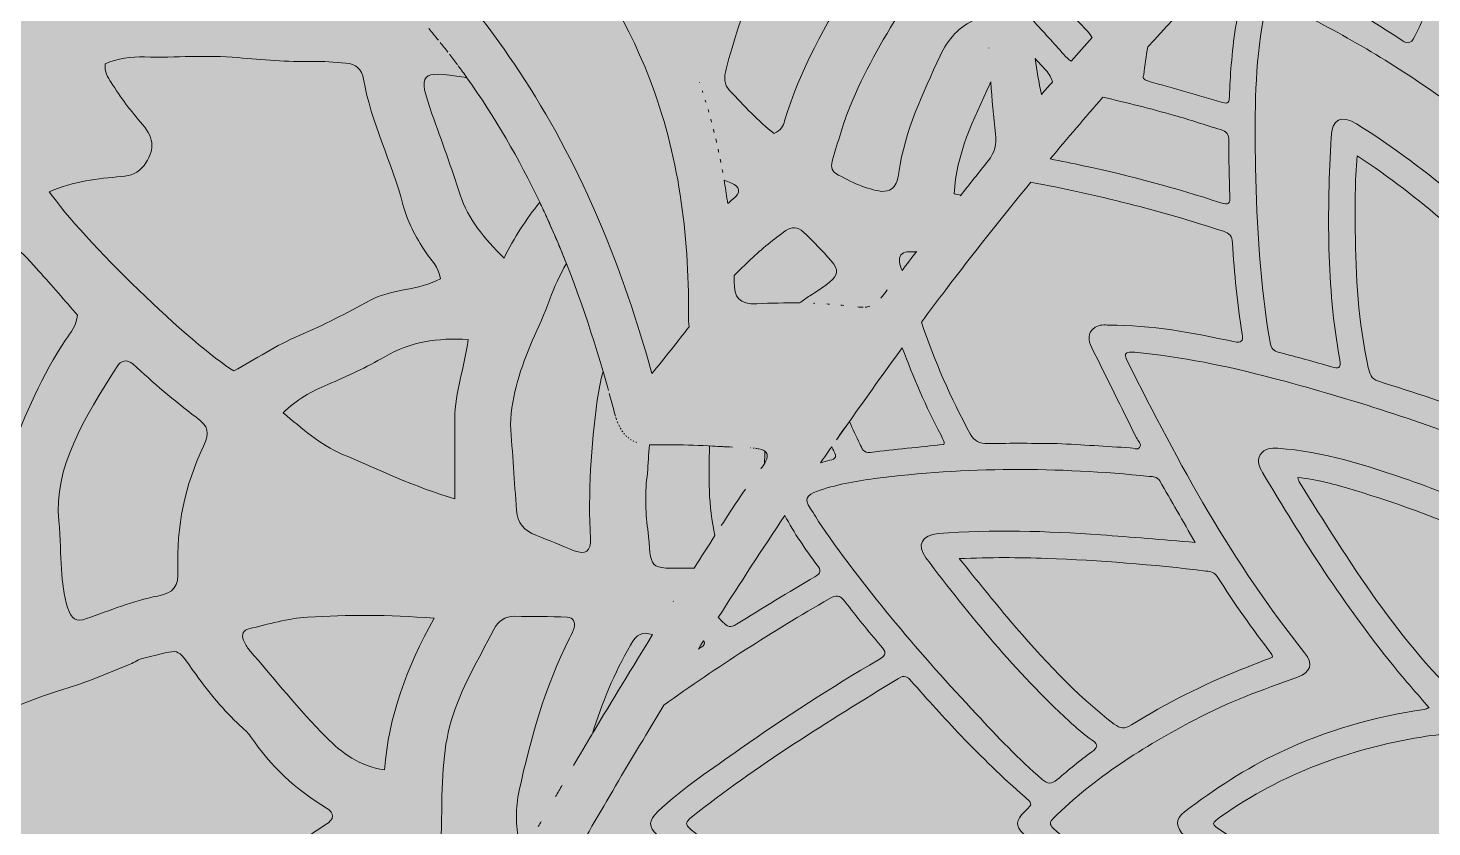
# Model space of a CAD drawing. Extents: x 31 to 2970, y -2969 to -30.
# Drawn here: x 744 to 1365, y -1501 to -1148 of the extents above; entities that cross this region are included whole.
import ezdxf

# ---------------------------------------------------------------- set-up
doc = ezdxf.new("R2010")
doc.units = 0
doc.header["$MEASUREMENT"] = 0
doc.layers.add('Layer 1', color=7, linetype='Continuous')

# ---------------------------------------------------------------- blocks, each defined once
blk = doc.blocks.new('block 2')
at = {"layer": 'Layer 1', "lineweight": 0}
for points, knots in [([(1018.71, -1170.1), (1031.71, -1203.72), (1036.14, -1238.76), (1036.02, -1274.56), (1035.98, -1276.64), (1036.06, -1278.45), (1036.21, -1280.07), (1031.33, -1286.33), (1025.29, -1294.03), (1019.79, -1300.72), (1007.06, -1254.76), (989.52, -1210.91), (963.4, -1170.56), (939.83, -1134.18), (911.67, -1101.79), (875.63, -1078.18), (871.67, -1075.56), (868.17, -1072.75), (864.98, -1069.79), (873.48, -1060.72), (881.52, -1049.37), (886.94, -1041.06), (890.83, -1043.87), (895.33, -1046.41), (900.6, -1048.72), (955.56, -1072.91), (996.64, -1112.87), (1018.71, -1170.1)], [0, 0, 0, 0, 1, 1, 1, 2, 2, 2, 3, 3, 3, 4, 4, 4, 5, 5, 5, 6, 6, 6, 7, 7, 7, 8, 8, 8, 9, 9, 9, 9]), ([(1088.17, -1097.88), (1093.99, -1092.77), (1099.28, -1087.05), (1104.67, -1081.46), (1116.87, -1068.8), (1131.42, -1060.2), (1148.38, -1055.53), (1155.84, -1053.47), (1163.19, -1051.02), (1170.57, -1048.69), (1171.69, -1048.34), (1172.79, -1048.14), (1173.86, -1048.14), (1173.86, -1048.13), (1173.86, -1048.13), (1173.86, -1048.12), (1172.03, -1059.88), (1170.67, -1071.67), (1169.73, -1083.49), (1154.42, -1090.43), (1139.86, -1098.81), (1125.76, -1108.09), (1118.67, -1112.77), (1113.35, -1119.09), (1108.97, -1126.27), (1096.83, -1146.17), (1085.13, -1166.28), (1078.54, -1188.88), (1077.92, -1191.02), (1076.97, -1193.04), (1073.93, -1194.46), (1066.75, -1189.17), (1060.71, -1182.02), (1054.18, -1175.43), (1051.57, -1172.8), (1051.7, -1169.32), (1052.59, -1166.03), (1059.49, -1140.74), (1067.47, -1116.04), (1088.17, -1097.88)], [0, 0, 0, 0, 1, 1, 1, 2, 2, 2, 3, 3, 3, 4, 4, 4, 5, 5, 5, 6, 6, 6, 7, 7, 7, 8, 8, 8, 9, 9, 9, 10, 10, 10, 11, 11, 11, 12, 12, 12, 13, 13, 13, 13]), ([(1275.37, -1178.14), (1275.29, -1180.33), (1275.02, -1181.53), (1272.33, -1180.72), (1261.52, -1177.53), (1250.71, -1174.45), (1239.91, -1171.37), (1238.14, -1170.87), (1236.71, -1170.29), (1237.45, -1168.41), (1237.95, -1164.26), (1238.56, -1160.14), (1239.29, -1156.1), (1268.91, -1123.6), (1300.02, -1092.45), (1332.83, -1062.87), (1334.45, -1061.41), (1336.29, -1060.18), (1337.83, -1058.64), (1343.22, -1053.18), (1345.06, -1055.68), (1346.56, -1061.87), (1348.66, -1070.59), (1350.65, -1079.33), (1352.6, -1088.08), (1343.09, -1082.27), (1333.46, -1076.67), (1323.65, -1071.36), (1320.58, -1074.19), (1317.51, -1077.01), (1314.47, -1079.86), (1324.08, -1084.98), (1333.61, -1090.24), (1343.07, -1095.68), (1347.49, -1098.22), (1351.76, -1100.98), (1356.02, -1103.76), (1356.02, -1103.77), (1356.02, -1103.78), (1356.02, -1103.79), (1358.6, -1115.76), (1361.02, -1127.72), (1363.33, -1139.72), (1361.29, -1143.53), (1359.33, -1147.41), (1357.49, -1151.33), (1355.64, -1155.41), (1353.68, -1154.56), (1350.79, -1152.6), (1334.91, -1141.95), (1318.33, -1132.64), (1300.6, -1125.41), (1298.48, -1124.56), (1296.29, -1123.87), (1294.02, -1123.52), (1289.18, -1122.76), (1285.14, -1125.45), (1282.56, -1131.49), (1278.14, -1141.87), (1277.25, -1152.95), (1276.21, -1163.99), (1275.79, -1168.68), (1275.52, -1173.41), (1275.37, -1178.14)], [0, 0, 0, 0, 1, 1, 1, 2, 2, 2, 3, 3, 3, 4, 4, 4, 5, 5, 5, 6, 6, 6, 7, 7, 7, 8, 8, 8, 9, 9, 9, 10, 10, 10, 11, 11, 11, 12, 12, 12, 13, 13, 13, 14, 14, 14, 15, 15, 15, 16, 16, 16, 17, 17, 17, 18, 18, 18, 19, 19, 19, 20, 20, 20, 21, 21, 21, 21]), ([(1200.56, -1088.75), (1209.45, -1082.25), (1218.98, -1076.72), (1229.29, -1072.22), (1241.33, -1066.99), (1246.68, -1068.95), (1253.41, -1080.41), (1257.1, -1086.64), (1260.71, -1092.87), (1264.37, -1099.1), (1260.71, -1102.79), (1257.06, -1106.56), (1253.45, -1110.33), (1250.79, -1106.06), (1248.06, -1101.83), (1245.79, -1097.37), (1241.79, -1089.56), (1235.52, -1087.79), (1227.68, -1089.41), (1218.21, -1091.33), (1209.95, -1095.72), (1203.21, -1102.52), (1190.06, -1115.91), (1189.95, -1123.37), (1202.29, -1137.95), (1205.56, -1141.79), (1208.98, -1145.52), (1212.52, -1149.14), (1213.48, -1150.14), (1214.18, -1151.06), (1214.64, -1151.99), (1211.52, -1155.45), (1208.45, -1158.95), (1205.29, -1162.45), (1204.21, -1161.76), (1203.18, -1160.64), (1202.1, -1159.45), (1197.6, -1154.45), (1193.06, -1149.45), (1188.52, -1144.45), (1188.71, -1125.22), (1193.06, -1106.83), (1200.56, -1088.75)], [0, 0, 0, 0, 1, 1, 1, 2, 2, 2, 3, 3, 3, 4, 4, 4, 5, 5, 5, 6, 6, 6, 7, 7, 7, 8, 8, 8, 9, 9, 9, 10, 10, 10, 11, 11, 11, 12, 12, 12, 13, 13, 13, 14, 14, 14, 14]), ([(1168.27, -1141.59), (1168.27, -1141.58), (1168.27, -1141.58), (1168.27, -1141.57), (1166.61, -1142.32), (1164.95, -1143.07), (1163.28, -1143.8), (1155.86, -1147.05), (1150.64, -1152.7), (1147.32, -1160.06), (1139.8, -1176.74), (1131.62, -1193.2), (1129.14, -1211.67), (1128.92, -1213.3), (1128.55, -1215), (1127.86, -1216.47), (1126.89, -1218.52), (1125.31, -1220.04), (1121.41, -1220.1), (1114.97, -1219.1), (1107.88, -1215.99), (1101.15, -1212.11), (1099.1, -1210.92), (1099.05, -1208.23), (1099.73, -1206.05), (1102.2, -1198.12), (1104.35, -1190.03), (1107.49, -1182.36), (1113.6, -1167.44), (1121.58, -1153.44), (1130.15, -1139.78), (1133.13, -1135.02), (1136.54, -1130.75), (1141.38, -1127.7), (1150.18, -1122.15), (1159.08, -1116.82), (1168.24, -1112.03), (1167.99, -1121.87), (1168.02, -1131.73), (1168.27, -1141.59)], [0, 0, 0, 0, 1, 1, 1, 2, 2, 2, 3, 3, 3, 4, 4, 4, 5, 5, 5, 6, 6, 6, 7, 7, 7, 8, 8, 8, 9, 9, 9, 10, 10, 10, 11, 11, 11, 12, 12, 12, 13, 13, 13, 13]), ([(1370.52, -1179.45), (1372.37, -1190.41), (1374.18, -1201.37), (1375.87, -1212.37), (1376.45, -1216.26), (1376.99, -1220.18), (1377.52, -1224.06), (1363.06, -1211.68), (1347.83, -1200.26), (1331.6, -1190.14), (1324.87, -1185.95), (1320.79, -1188.14), (1320.41, -1196.14), (1318.68, -1229.06), (1318.29, -1261.99), (1324.22, -1294.6), (1324.91, -1298.6), (1323.64, -1298.6), (1320.52, -1297.68), (1312.87, -1295.45), (1305.18, -1293.33), (1297.45, -1291.37), (1294.83, -1290.72), (1293.83, -1289.53), (1293.37, -1286.83), (1289.02, -1261.22), (1287.45, -1235.37), (1286.95, -1209.45), (1286.56, -1188.76), (1286.52, -1168.03), (1289.75, -1147.49), (1291.83, -1134.22), (1292.21, -1133.72), (1303.87, -1139.56), (1327.29, -1151.26), (1349.6, -1164.45), (1370.52, -1179.45)], [0, 0, 0, 0, 1, 1, 1, 2, 2, 2, 3, 3, 3, 4, 4, 4, 5, 5, 5, 6, 6, 6, 7, 7, 7, 8, 8, 8, 9, 9, 9, 10, 10, 10, 11, 11, 11, 12, 12, 12, 12]), ([(921.04, -1148.01), (922.47, -1149.7), (923.87, -1151.4), (925.26, -1153.11), (923.87, -1151.4), (922.47, -1149.7), (921.04, -1148.01)], [0, 0, 0, 0, 1, 1, 1, 2, 2, 2, 2]), ([(926.11, -1154.17), (927.25, -1155.6), (928.39, -1157.03), (929.51, -1158.47), (928.39, -1157.03), (927.25, -1155.6), (926.11, -1154.17)], [0, 0, 0, 0, 1, 1, 1, 2, 2, 2, 2]), ([(794.33, -1190.46), (789.24, -1184.55), (784.51, -1178.45), (780.46, -1171.81), (779.03, -1169.47), (777.3, -1167.22), (777.81, -1163.65), (783.16, -1161.1), (789.39, -1160.4), (795.22, -1160.55), (808.98, -1160.91), (822.68, -1159.61), (836.58, -1160.85), (847.34, -1161.81), (858.41, -1162.78), (869.39, -1162.54), (874.35, -1162.43), (879.33, -1162.91), (884.3, -1163.26), (888.73, -1163.57), (891.45, -1166.01), (892.19, -1170.4), (895.4, -1189.69), (904.77, -1207.05), (909.55, -1225.87), (911.46, -1233.38), (915.24, -1240.27), (919.55, -1246.79), (921.96, -1250.43), (925.49, -1253.47), (926.17, -1258.73), (916.48, -1264.03), (904.74, -1263.09), (894.89, -1268.38), (884.68, -1273.87), (874.44, -1279.31), (863.68, -1283.86), (853.57, -1288.14), (844.25, -1294.31), (834.79, -1299.53), (816.59, -1288.64), (767.54, -1241.21), (753.07, -1220.2), (764.07, -1215.54), (774.49, -1214.37), (784.95, -1213.51), (789.05, -1213.17), (792.48, -1211.89), (795, -1208.54), (799.65, -1202.37), (799.78, -1196.81), (794.33, -1190.46)], [0, 0, 0, 0, 1, 1, 1, 2, 2, 2, 3, 3, 3, 4, 4, 4, 5, 5, 5, 6, 6, 6, 7, 7, 7, 8, 8, 8, 9, 9, 9, 10, 10, 10, 11, 11, 11, 12, 12, 12, 13, 13, 13, 14, 14, 14, 15, 15, 15, 16, 16, 16, 17, 17, 17, 17]), ([(930.14, -1159.29), (931.36, -1160.87), (932.56, -1162.46), (933.75, -1164.05), (932.57, -1162.46), (931.36, -1160.87), (930.14, -1159.29)], [0, 0, 0, 0, 1, 1, 1, 2, 2, 2, 2]), ([(1168.85, -1156.65), (1168.85, -1156.61), (1168.85, -1156.57), (1168.85, -1156.53), (1168.85, -1156.57), (1168.85, -1156.61), (1168.85, -1156.65)], [0, 0, 0, 0, 1, 1, 1, 2, 2, 2, 2]), ([(1194.14, -1166.41), (1195.68, -1168.14), (1196.71, -1169.91), (1197.02, -1171.72), (1195.41, -1173.53), (1193.87, -1175.26), (1192.21, -1177.14), (1190.98, -1171.76), (1190.1, -1166.49), (1189.48, -1161.29), (1191.02, -1162.99), (1192.6, -1164.72), (1194.14, -1166.41)], [0, 0, 0, 0, 1, 1, 1, 2, 2, 2, 3, 3, 3, 4, 4, 4, 4]), ([(954.34, -1249.58), (945.45, -1240.84), (938.42, -1232.3), (934.97, -1221.63), (931.07, -1209.55), (926.66, -1197.68), (922.44, -1185.73), (915.98, -1167.46), (917.12, -1166.54), (936.7, -1169.56), (937.1, -1169.62), (937.51, -1169.69), (937.91, -1169.76), (950.39, -1187.29), (961, -1205.71), (970.12, -1224.85), (964.08, -1232.42), (958.77, -1240.57), (954.34, -1249.58)], [0, 0, 0, 0, 1, 1, 1, 2, 2, 2, 3, 3, 3, 4, 4, 4, 5, 5, 5, 6, 6, 6, 6]), ([(934.03, -1164.43), (935.34, -1166.2), (936.64, -1167.97), (937.91, -1169.76), (936.64, -1167.97), (935.34, -1166.2), (934.03, -1164.43)], [0, 0, 0, 0, 1, 1, 1, 2, 2, 2, 2]), ([(1040.92, -1171.91), (1040.91, -1171.88), (1040.9, -1171.86), (1040.89, -1171.83), (1040.9, -1171.86), (1040.91, -1171.88), (1040.92, -1171.91)], [0, 0, 0, 0, 1, 1, 1, 2, 2, 2, 2]), ([(1168.6, -1206.53), (1164.52, -1211.67), (1160.43, -1216.82), (1156.35, -1221.97), (1156.4, -1221.91), (1156.46, -1221.84), (1156.51, -1221.77), (1155.59, -1221.57), (1154.64, -1221.36), (1153.62, -1221.13), (1154.38, -1203.49), (1162.21, -1188.1), (1169.34, -1172.53), (1169.47, -1172.24), (1169.62, -1171.94), (1169.78, -1171.64), (1169.78, -1171.63), (1169.78, -1171.61), (1169.77, -1171.59), (1170.33, -1179.28), (1171.02, -1186.96), (1171.83, -1194.64), (1172.37, -1199.41), (1171.52, -1202.83), (1168.6, -1206.53)], [0, 0, 0, 0, 1, 1, 1, 2, 2, 2, 3, 3, 3, 4, 4, 4, 5, 5, 5, 6, 6, 6, 7, 7, 7, 8, 8, 8, 8]), ([(1042.35, -1176.25), (1042.28, -1176.02), (1042.2, -1175.79), (1042.13, -1175.56), (1042.2, -1175.79), (1042.28, -1176.02), (1042.35, -1176.25)], [0, 0, 0, 0, 1, 1, 1, 2, 2, 2, 2]), ([(1043.71, -1180.61), (1043.61, -1180.28), (1043.5, -1179.94), (1043.4, -1179.61), (1043.5, -1179.94), (1043.61, -1180.28), (1043.71, -1180.61)], [0, 0, 0, 0, 1, 1, 1, 2, 2, 2, 2]), ([(1219.41, -1178.37), (1229.98, -1180.79), (1240.52, -1183.45), (1251.02, -1186.41), (1257.95, -1188.33), (1264.68, -1190.72), (1271.56, -1192.72), (1274.18, -1193.49), (1275.14, -1194.83), (1275.14, -1197.6), (1275.1, -1205.76), (1275.21, -1213.91), (1275.6, -1222.06), (1275.79, -1225.64), (1274.95, -1226.22), (1271.56, -1225.1), (1251.56, -1218.53), (1231.29, -1213.06), (1210.71, -1208.68), (1205.83, -1207.64), (1200.94, -1206.64), (1196.06, -1205.68), (1203.75, -1196.49), (1211.52, -1187.37), (1219.41, -1178.37)], [0, 0, 0, 0, 1, 1, 1, 2, 2, 2, 3, 3, 3, 4, 4, 4, 5, 5, 5, 6, 6, 6, 7, 7, 7, 8, 8, 8, 8]), ([(1044.99, -1185.02), (1044.88, -1184.61), (1044.76, -1184.21), (1044.65, -1183.81), (1044.76, -1184.21), (1044.88, -1184.61), (1044.99, -1185.02)], [0, 0, 0, 0, 1, 1, 1, 2, 2, 2, 2]), ([(1046.2, -1189.46), (1046.08, -1189), (1045.96, -1188.55), (1045.84, -1188.09), (1045.96, -1188.55), (1046.08, -1189), (1046.2, -1189.46)], [0, 0, 0, 0, 1, 1, 1, 2, 2, 2, 2]), ([(1047.34, -1193.92), (1047.22, -1193.43), (1047.1, -1192.94), (1046.98, -1192.45), (1047.1, -1192.94), (1047.22, -1193.43), (1047.34, -1193.92)], [0, 0, 0, 0, 1, 1, 1, 2, 2, 2, 2]), ([(1048.41, -1198.4), (1048.29, -1197.89), (1048.18, -1197.38), (1048.06, -1196.87), (1048.18, -1197.38), (1048.29, -1197.89), (1048.41, -1198.4)], [0, 0, 0, 0, 1, 1, 1, 2, 2, 2, 2]), ([(1049.4, -1202.88), (1049.29, -1202.37), (1049.18, -1201.86), (1049.07, -1201.34), (1049.18, -1201.86), (1049.29, -1202.37), (1049.4, -1202.88)], [0, 0, 0, 0, 1, 1, 1, 2, 2, 2, 2]), ([(1388.29, -1320.03), (1372.79, -1314.33), (1357.18, -1308.99), (1341.37, -1304.14), (1337.95, -1303.07), (1337.48, -1300.64), (1336.87, -1297.99), (1332.33, -1277.99), (1331.37, -1257.68), (1331.1, -1237.3), (1330.95, -1226.56), (1330.91, -1215.87), (1331.98, -1204.29), (1346.33, -1213.72), (1358.99, -1223.64), (1371.22, -1234.14), (1374.22, -1236.72), (1377.1, -1239.41), (1380.02, -1242.06), (1383.41, -1267.99), (1386.06, -1293.99), (1388.29, -1320.03)], [0, 0, 0, 0, 1, 1, 1, 2, 2, 2, 3, 3, 3, 4, 4, 4, 5, 5, 5, 6, 6, 6, 7, 7, 7, 7]), ([(1050.31, -1207.33), (1050.21, -1206.84), (1050.12, -1206.35), (1050.02, -1205.87), (1050.12, -1206.35), (1050.21, -1206.84), (1050.31, -1207.33)], [0, 0, 0, 0, 1, 1, 1, 2, 2, 2, 2]), ([(1051.13, -1211.63), (1051.05, -1211.23), (1050.98, -1210.83), (1050.91, -1210.43), (1050.98, -1210.83), (1051.05, -1211.23), (1051.13, -1211.63)], [0, 0, 0, 0, 1, 1, 1, 2, 2, 2, 2]), ([(1055.65, -1223.52), (1054.87, -1224.16), (1054.1, -1224.81), (1053.34, -1225.47), (1053.28, -1225.08), (1053.23, -1224.69), (1053.17, -1224.3), (1052.74, -1221.19), (1052.25, -1218.1), (1051.73, -1215.04), (1052.7, -1215.44), (1053.7, -1215.85), (1054.76, -1216.28), (1058.89, -1217.95), (1059.26, -1220.55), (1055.65, -1223.52)], [0, 0, 0, 0, 1, 1, 1, 2, 2, 2, 3, 3, 3, 4, 4, 4, 5, 5, 5, 5]), ([(1272.71, -1237.72), (1275.37, -1238.6), (1276.64, -1239.91), (1276.79, -1242.83), (1277.52, -1256.33), (1278.87, -1269.8), (1280.98, -1283.18), (1281.48, -1286.53), (1280.83, -1287.33), (1277.25, -1286.57), (1259.1, -1282.6), (1240.83, -1279.22), (1222.14, -1279.22), (1220.02, -1279.22), (1217.79, -1278.91), (1215.95, -1280.22), (1212.29, -1282.68), (1212.87, -1285.95), (1214.52, -1289.26), (1221.06, -1302.57), (1227.68, -1315.83), (1234.21, -1329.14), (1234.91, -1330.53), (1236.75, -1331.91), (1235.64, -1333.45), (1234.75, -1334.68), (1232.87, -1333.64), (1231.45, -1333.57), (1220.87, -1332.95), (1210.29, -1332.3), (1199.1, -1331.64), (1189.29, -1331.64), (1178.83, -1331.45), (1168.41, -1331.72), (1164.68, -1331.83), (1162.6, -1330.72), (1160.71, -1327.37), (1151.91, -1311.49), (1144.87, -1294.99), (1139.06, -1277.95), (1139.06, -1277.95), (1139.06, -1277.91), (1139.06, -1277.91), (1142.64, -1273.14), (1146.21, -1268.37), (1149.83, -1263.6), (1162.1, -1247.49), (1174.68, -1231.64), (1187.48, -1216.03), (1216.29, -1221.37), (1244.71, -1228.53), (1272.71, -1237.72)], [0, 0, 0, 0, 1, 1, 1, 2, 2, 2, 3, 3, 3, 4, 4, 4, 5, 5, 5, 6, 6, 6, 7, 7, 7, 8, 8, 8, 9, 9, 9, 10, 10, 10, 11, 11, 11, 12, 12, 12, 13, 13, 13, 14, 14, 14, 15, 15, 15, 16, 16, 16, 17, 17, 17, 17]), ([(970.12, -1224.86), (971.17, -1227.07), (972.21, -1229.29), (973.23, -1231.53), (972.21, -1229.29), (971.17, -1227.07), (970.12, -1224.86)], [0, 0, 0, 0, 1, 1, 1, 2, 2, 2, 2]), ([(995.6, -1312.49), (992.77, -1332.91), (991.54, -1353.3), (992.56, -1373.88), (992.83, -1379.39), (990.48, -1381.01), (985.41, -1379.11), (979.71, -1376.97), (974.15, -1374.44), (968.46, -1372.27), (963.27, -1370.3), (960.25, -1366.79), (959.85, -1361.22), (958.93, -1348.55), (958.06, -1335.88), (957.18, -1323.22), (957.77, -1310.08), (961.69, -1298.01), (966.84, -1286.22), (969.5, -1280.13), (972.29, -1274.07), (974.56, -1267.83), (976.58, -1262.24), (979.05, -1256.98), (981.92, -1252.02), (979.19, -1245.13), (976.31, -1238.31), (973.25, -1231.58), (983.22, -1253.52), (991.34, -1276.35), (998.16, -1299.79), (997.05, -1303.89), (996.2, -1308.12), (995.6, -1312.49)], [0, 0, 0, 0, 1, 1, 1, 2, 2, 2, 3, 3, 3, 4, 4, 4, 5, 5, 5, 6, 6, 6, 7, 7, 7, 8, 8, 8, 9, 9, 9, 10, 10, 10, 11, 11, 11, 11]), ([(1089.7, -1266.26), (1088.15, -1267.28), (1086.64, -1268.35), (1085.17, -1269.44), (1085.17, -1269.44), (1085.17, -1269.44), (1085.18, -1269.44), (1078.87, -1269.36), (1072.56, -1269.49), (1066.25, -1269.8), (1058.21, -1270.18), (1056.21, -1267.03), (1056.25, -1260.06), (1056.25, -1259.16), (1056.23, -1258.25), (1056.22, -1257.35), (1060.91, -1252.43), (1065.88, -1247.76), (1071.22, -1243.41), (1073.78, -1241.31), (1076.36, -1239.2), (1079.12, -1237.38), (1081.64, -1235.73), (1084.31, -1235.73), (1086.67, -1237.94), (1088.29, -1239.45), (1089.95, -1240.92), (1091.48, -1242.52), (1105.15, -1256.82), (1105.16, -1256.06), (1089.7, -1266.26)], [0, 0, 0, 0, 1, 1, 1, 2, 2, 2, 3, 3, 3, 4, 4, 4, 5, 5, 5, 6, 6, 6, 7, 7, 7, 8, 8, 8, 9, 9, 9, 10, 10, 10, 10]), ([(708.56, -1292.02), (713.26, -1283.23), (717.44, -1274.17), (721.99, -1265.3), (723.5, -1262.36), (725.18, -1259.45), (727.17, -1256.82), (738.05, -1242.38), (736.89, -1242.64), (748.35, -1255.22), (754.28, -1261.74), (759.97, -1268.48), (765.55, -1274.87), (765.14, -1279.48), (762.54, -1282.51), (760.4, -1285.67), (749.79, -1301.4), (742.53, -1318.76), (735.52, -1336.25), (733.85, -1340.4), (732.44, -1344.58), (732.45, -1349.1), (732.48, -1366.82), (731.4, -1384.59), (735.04, -1402.15), (735.94, -1406.48), (736.32, -1410.93), (737.02, -1415.31), (737.53, -1418.49), (736.2, -1420.67), (733.45, -1422.01), (724, -1426.6), (714.57, -1431.21), (705.05, -1435.64), (701.21, -1437.42), (698.07, -1436.28), (697.1, -1432.6), (694.99, -1424.61), (692.24, -1416.78), (692.34, -1408.25), (692.42, -1401.07), (692.01, -1393.81), (691.02, -1386.7), (686.32, -1353.15), (692.64, -1321.74), (708.56, -1292.02)], [0, 0, 0, 0, 1, 1, 1, 2, 2, 2, 3, 3, 3, 4, 4, 4, 5, 5, 5, 6, 6, 6, 7, 7, 7, 8, 8, 8, 9, 9, 9, 10, 10, 10, 11, 11, 11, 12, 12, 12, 13, 13, 13, 14, 14, 14, 15, 15, 15, 15]), ([(1129.38, -1251.3), (1128.97, -1248.76), (1130.22, -1247.02), (1132.81, -1246.88), (1134.17, -1246.8), (1135.54, -1246.76), (1136.9, -1246.75), (1136.91, -1246.74), (1136.92, -1246.72), (1136.93, -1246.71), (1134.78, -1249.48), (1132.63, -1252.27), (1130.48, -1255.05), (1129.98, -1253.84), (1129.58, -1252.58), (1129.38, -1251.3)], [0, 0, 0, 0, 1, 1, 1, 2, 2, 2, 3, 3, 3, 4, 4, 4, 5, 5, 5, 5]), ([(1121.71, -1266.53), (1121.49, -1266.82), (1121.27, -1267.1), (1121.04, -1267.37), (1121.27, -1267.1), (1121.49, -1266.82), (1121.71, -1266.53), (1122.46, -1265.54), (1123.21, -1264.57), (1123.96, -1263.59), (1123.21, -1264.57), (1122.46, -1265.54), (1121.71, -1266.53)], [0, 0, 0, 0, 1, 1, 1, 2, 2, 2, 3, 3, 3, 4, 4, 4, 4]), ([(1091.27, -1269.6), (1091.48, -1269.61), (1091.69, -1269.62), (1091.9, -1269.63), (1091.69, -1269.62), (1091.48, -1269.61), (1091.27, -1269.6)], [0, 0, 0, 0, 1, 1, 1, 2, 2, 2, 2]), ([(1097.27, -1269.91), (1097.66, -1269.93), (1098.05, -1269.96), (1098.44, -1269.98), (1098.05, -1269.96), (1097.66, -1269.94), (1097.27, -1269.91)], [0, 0, 0, 0, 1, 1, 1, 2, 2, 2, 2]), ([(1103.35, -1270.39), (1103.82, -1270.43), (1104.29, -1270.47), (1104.76, -1270.52), (1104.29, -1270.47), (1103.82, -1270.43), (1103.35, -1270.39)], [0, 0, 0, 0, 1, 1, 1, 2, 2, 2, 2]), ([(1110.87, -1271.22), (1110.86, -1271.22), (1110.86, -1271.22), (1110.86, -1271.22), (1110.86, -1271.22), (1110.86, -1271.22), (1110.87, -1271.22), (1111.74, -1271.33), (1112.56, -1271.39), (1113.33, -1271.37), (1112.56, -1271.39), (1111.74, -1271.33), (1110.87, -1271.22)], [0, 0, 0, 0, 1, 1, 1, 2, 2, 2, 3, 3, 3, 4, 4, 4, 4]), ([(1114.17, -1271.32), (1114.88, -1271.26), (1115.55, -1271.13), (1116.19, -1270.92), (1115.55, -1271.13), (1114.88, -1271.26), (1114.17, -1271.32)], [0, 0, 0, 0, 1, 1, 1, 2, 2, 2, 2]), ([(932.56, -1356.14), (914.59, -1350.92), (898.74, -1343.19), (882.6, -1336.33), (872.94, -1332.23), (865.07, -1325.08), (856.53, -1318.08), (862.51, -1312.16), (869.2, -1308.52), (876.28, -1305.55), (884.94, -1301.91), (893.39, -1297.98), (901.55, -1293.23), (912.7, -1286.75), (925.02, -1284.76), (938.5, -1285.64), (936.84, -1297.97), (932.52, -1308.95), (932.55, -1320.6), (932.59, -1332.11), (932.56, -1343.62), (932.56, -1356.14)], [0, 0, 0, 0, 1, 1, 1, 2, 2, 2, 3, 3, 3, 4, 4, 4, 5, 5, 5, 6, 6, 6, 7, 7, 7, 7]), ([(1107.21, -1321.95), (1114.87, -1310.99), (1122.67, -1300.14), (1130.6, -1289.33), (1135.48, -1302.49), (1141.1, -1315.41), (1147.75, -1327.99), (1148.25, -1328.99), (1148.71, -1330.03), (1149.14, -1331.1), (1149.25, -1331.33), (1149.1, -1331.72), (1149.06, -1332.1), (1138.21, -1333.26), (1127.37, -1334.26), (1116.56, -1335.6), (1113.29, -1335.99), (1112.79, -1333.76), (1111.79, -1331.8), (1110.17, -1328.57), (1108.71, -1325.22), (1107.21, -1321.95), (1105.25, -1324.68), (1103.33, -1327.37), (1101.44, -1330.1), (1103.37, -1327.33), (1105.25, -1324.6), (1107.17, -1321.87), (1107.17, -1321.91), (1107.21, -1321.91), (1107.21, -1321.95)], [0, 0, 0, 0, 1, 1, 1, 2, 2, 2, 3, 3, 3, 4, 4, 4, 5, 5, 5, 6, 6, 6, 7, 7, 7, 8, 8, 8, 9, 9, 9, 10, 10, 10, 10]), ([(1363.72, -1825), (1343.25, -1839.26), (1322.06, -1852.46), (1299.1, -1862.42), (1293.02, -1865.03), (1292.52, -1864.8), (1290.98, -1858.19), (1287.37, -1842.65), (1287.18, -1826.84), (1286.87, -1811.03), (1286.79, -1807.11), (1286.83, -1803.19), (1286.83, -1799.26), (1287.1, -1771.73), (1288.64, -1744.23), (1292.6, -1716.92), (1293.37, -1711.72), (1294.68, -1708.49), (1300.68, -1707.53), (1307.68, -1706.38), (1314.52, -1703.95), (1321.41, -1701.92), (1324.02, -1701.11), (1324.91, -1701.22), (1324.33, -1704.38), (1318.41, -1736.69), (1318.68, -1769.26), (1320.29, -1801.88), (1320.33, -1802.69), (1320.33, -1803.49), (1320.41, -1804.3), (1320.98, -1811.57), (1325.18, -1813.8), (1331.33, -1809.96), (1347.91, -1799.53), (1363.52, -1787.76), (1378.41, -1775.03), (1380.99, -1772.84), (1383.45, -1770.57), (1385.95, -1768.34), (1386.45, -1762.57), (1386.95, -1756.8), (1387.41, -1751.07), (1370.95, -1766.65), (1353.37, -1780.96), (1334.48, -1793.88), (1333.83, -1794.3), (1333.22, -1794.96), (1332.18, -1794.57), (1332.06, -1794.19), (1331.79, -1793.76), (1331.79, -1793.34), (1330.37, -1762.8), (1330.56, -1732.42), (1336.68, -1702.26), (1337.48, -1698.26), (1339.33, -1696.38), (1343.29, -1695.15), (1359.79, -1689.99), (1376.06, -1684.38), (1392.25, -1678.38), (1392.52, -1674.07), (1392.76, -1669.8), (1392.99, -1665.53), (1359.64, -1677.95), (1325.87, -1689.11), (1291.33, -1697.96), (1272.06, -1702.88), (1252.64, -1707.03), (1232.71, -1708.57), (1229.64, -1708.8), (1228.29, -1708.65), (1230.02, -1705.11), (1251.52, -1661.65), (1274.75, -1619.22), (1304.56, -1580.72), (1306.25, -1578.53), (1308.18, -1576.49), (1309.72, -1574.18), (1312.25, -1570.34), (1310.72, -1566.41), (1306.33, -1564.99), (1277.68, -1555.72), (1251.06, -1542.45), (1226.1, -1525.53), (1215.75, -1518.53), (1206.71, -1510.18), (1197.44, -1501.99), (1195.56, -1500.3), (1195.91, -1499.18), (1197.44, -1497.64), (1215.75, -1479.38), (1237.37, -1465.95), (1260.1, -1453.95), (1274.71, -1446.22), (1290.1, -1440.57), (1305.6, -1435.11), (1311.41, -1433.07), (1312.64, -1429.14), (1308.68, -1424.26), (1276.95, -1384.72), (1252.87, -1340.57), (1230.33, -1295.41), (1228.18, -1291.07), (1230.02, -1290.99), (1233.48, -1291.3), (1254.18, -1293.14), (1274.41, -1297.45), (1294.45, -1302.68), (1326.64, -1311.07), (1358.18, -1321.41), (1389.33, -1332.95), (1390.1, -1342.68), (1390.83, -1352.37), (1391.45, -1362.1), (1379.45, -1357.07), (1367.37, -1352.26), (1355.06, -1347.95), (1336.1, -1341.34), (1317.06, -1335.1), (1296.83, -1333.8), (1293.79, -1333.6), (1290.91, -1333.72), (1289.06, -1336.72), (1287.29, -1339.57), (1288.6, -1342.07), (1290.06, -1344.49), (1307.68, -1374.22), (1326.29, -1403.34), (1348.1, -1430.26), (1353.1, -1436.41), (1358.41, -1442.34), (1363.79, -1448.61), (1362.83, -1448.95), (1362.25, -1449.22), (1361.64, -1449.34), (1339.41, -1452.53), (1318.1, -1458.84), (1297.72, -1468.38), (1282.6, -1475.49), (1268.83, -1484.68), (1255.56, -1494.68), (1251.25, -1497.91), (1251.52, -1501.68), (1255.56, -1505.3), (1259.6, -1508.88), (1264.33, -1511.45), (1268.72, -1514.57), (1290.41, -1529.91), (1314.41, -1540.15), (1340.14, -1546.38), (1347.79, -1548.26), (1355.64, -1549.53), (1363.68, -1551.11), (1363.22, -1551.91), (1362.99, -1552.53), (1362.56, -1552.95), (1334.18, -1583.68), (1311.95, -1618.76), (1290.6, -1654.49), (1289.02, -1657.15), (1287.1, -1659.8), (1289.02, -1663.07), (1291.1, -1666.61), (1294.52, -1666.15), (1297.75, -1665.95), (1306.56, -1665.42), (1315.22, -1663.8), (1323.72, -1661.53), (1347.98, -1655.11), (1371.33, -1646.38), (1394.25, -1636.61), (1393.87, -1646.26), (1393.45, -1655.88), (1392.99, -1665.53), (1392.76, -1669.8), (1392.52, -1674.11), (1392.29, -1678.38), (1392.29, -1678.38), (1392.25, -1678.38), (1392.25, -1678.38), (1390.99, -1702.61), (1389.37, -1726.84), (1387.41, -1751.07), (1386.41, -1763.42), (1385.37, -1775.73), (1384.18, -1788.07), (1383.45, -1795.96), (1382.64, -1803.84), (1381.83, -1811.73), (1375.91, -1816.26), (1369.87, -1820.73), (1363.72, -1825)], [0, 0, 0, 0, 1, 1, 1, 2, 2, 2, 3, 3, 3, 4, 4, 4, 5, 5, 5, 6, 6, 6, 7, 7, 7, 8, 8, 8, 9, 9, 9, 10, 10, 10, 11, 11, 11, 12, 12, 12, 13, 13, 13, 14, 14, 14, 15, 15, 15, 16, 16, 16, 17, 17, 17, 18, 18, 18, 19, 19, 19, 20, 20, 20, 21, 21, 21, 22, 22, 22, 23, 23, 23, 24, 24, 24, 25, 25, 25, 26, 26, 26, 27, 27, 27, 28, 28, 28, 29, 29, 29, 30, 30, 30, 31, 31, 31, 32, 32, 32, 33, 33, 33, 34, 34, 34, 35, 35, 35, 36, 36, 36, 37, 37, 37, 38, 38, 38, 39, 39, 39, 40, 40, 40, 41, 41, 41, 42, 42, 42, 43, 43, 43, 44, 44, 44, 45, 45, 45, 46, 46, 46, 47, 47, 47, 48, 48, 48, 49, 49, 49, 50, 50, 50, 51, 51, 51, 52, 52, 52, 53, 53, 53, 54, 54, 54, 55, 55, 55, 56, 56, 56, 57, 57, 57, 58, 58, 58, 59, 59, 59, 60, 60, 60, 61, 61, 61, 62, 62, 62, 63, 63, 63, 64, 64, 64, 64]), ([(809.98, -1387.58), (810.25, -1394.96), (808.39, -1397.72), (801.05, -1399.18), (790.11, -1401.36), (779.92, -1405.51), (769.52, -1409.18), (764.8, -1410.84), (762.77, -1409.45), (761.15, -1404.21), (757.84, -1393.44), (758.54, -1382.28), (757.29, -1365.9), (754.75, -1342.75), (768.79, -1320.08), (783.06, -1297.54), (784.64, -1295.04), (787.56, -1294.09), (790.16, -1296.53), (799.04, -1304.84), (808.33, -1312.63), (818.03, -1320), (823.65, -1324.28), (824.14, -1326.8), (821.26, -1332.9), (813.05, -1350.25), (809.27, -1368.39), (809.98, -1387.58)], [0, 0, 0, 0, 1, 1, 1, 2, 2, 2, 3, 3, 3, 4, 4, 4, 5, 5, 5, 6, 6, 6, 7, 7, 7, 8, 8, 8, 9, 9, 9, 9]), ([(998.16, -1299.79), (998.97, -1302.57), (999.76, -1305.35), (1000.53, -1308.14), (999.76, -1305.35), (998.97, -1302.57), (998.16, -1299.79)], [0, 0, 0, 0, 1, 1, 1, 2, 2, 2, 2]), ([(1003.13, -1317.8), (1002.41, -1315.04), (1001.67, -1312.3), (1000.92, -1309.56), (1001.67, -1312.3), (1002.41, -1315.04), (1003.13, -1317.8), (1003.29, -1318.4), (1003.46, -1318.98), (1003.63, -1319.55), (1003.46, -1318.98), (1003.29, -1318.4), (1003.13, -1317.8)], [0, 0, 0, 0, 1, 1, 1, 2, 2, 2, 3, 3, 3, 4, 4, 4, 4]), ([(1003.83, -1320.14), (1003.94, -1320.49), (1004.05, -1320.84), (1004.17, -1321.18), (1004.05, -1320.84), (1003.94, -1320.49), (1003.83, -1320.14)], [0, 0, 0, 0, 1, 1, 1, 2, 2, 2, 2]), ([(1004.43, -1321.86), (1004.54, -1322.14), (1004.65, -1322.43), (1004.76, -1322.7), (1004.65, -1322.43), (1004.54, -1322.14), (1004.43, -1321.86)], [0, 0, 0, 0, 1, 1, 1, 2, 2, 2, 2]), ([(1005.07, -1323.39), (1005.18, -1323.63), (1005.29, -1323.87), (1005.4, -1324.09), (1005.29, -1323.87), (1005.18, -1323.63), (1005.07, -1323.39)], [0, 0, 0, 0, 1, 1, 1, 2, 2, 2, 2]), ([(1005.77, -1324.77), (1005.88, -1324.98), (1005.99, -1325.18), (1006.1, -1325.38), (1005.99, -1325.18), (1005.88, -1324.98), (1005.77, -1324.77)], [0, 0, 0, 0, 1, 1, 1, 2, 2, 2, 2]), ([(1006.52, -1326.03), (1006.63, -1326.2), (1006.75, -1326.38), (1006.87, -1326.54), (1006.75, -1326.38), (1006.63, -1326.2), (1006.52, -1326.03)], [0, 0, 0, 0, 1, 1, 1, 2, 2, 2, 2]), ([(1007.34, -1327.16), (1007.46, -1327.31), (1007.58, -1327.46), (1007.7, -1327.6), (1007.58, -1327.46), (1007.46, -1327.31), (1007.34, -1327.16)], [0, 0, 0, 0, 1, 1, 1, 2, 2, 2, 2]), ([(1008.24, -1328.18), (1008.36, -1328.3), (1008.49, -1328.42), (1008.61, -1328.54), (1008.49, -1328.42), (1008.36, -1328.3), (1008.24, -1328.18)], [0, 0, 0, 0, 1, 1, 1, 2, 2, 2, 2]), ([(1009.22, -1329.07), (1009.34, -1329.18), (1009.47, -1329.27), (1009.6, -1329.37), (1009.47, -1329.27), (1009.34, -1329.18), (1009.22, -1329.07)], [0, 0, 0, 0, 1, 1, 1, 2, 2, 2, 2]), ([(1010.29, -1329.86), (1010.41, -1329.94), (1010.53, -1330.01), (1010.66, -1330.08), (1010.53, -1330.01), (1010.41, -1329.94), (1010.29, -1329.86)], [0, 0, 0, 0, 1, 1, 1, 2, 2, 2, 2]), ([(1011.45, -1330.53), (1011.56, -1330.59), (1011.67, -1330.63), (1011.78, -1330.68), (1011.67, -1330.63), (1011.56, -1330.58), (1011.45, -1330.53)], [0, 0, 0, 0, 1, 1, 1, 2, 2, 2, 2]), ([(1012.72, -1331.09), (1012.77, -1331.11), (1012.83, -1331.13), (1012.89, -1331.15), (1012.83, -1331.13), (1012.77, -1331.11), (1012.72, -1331.09)], [0, 0, 0, 0, 1, 1, 1, 2, 2, 2, 2]), ([(1055.42, -1333.26), (1052.05, -1333.09), (1048.68, -1332.91), (1045.31, -1332.75), (1044.92, -1346.04), (1044.67, -1359.32), (1047.67, -1372.45), (1044.61, -1377.23), (1041.56, -1382.01), (1038.53, -1386.8), (1038.53, -1386.8), (1038.53, -1386.8), (1038.53, -1386.79), (1038.21, -1386.8), (1037.89, -1386.82), (1037.57, -1386.82), (1016.66, -1387.07), (1020.02, -1387.71), (1017.91, -1369.61), (1016.94, -1361.31), (1016.54, -1353.08), (1017.88, -1344.8), (1018.08, -1340.6), (1018.35, -1336.41), (1018.71, -1332.23), (1018.71, -1332.23), (1018.7, -1332.23), (1018.7, -1332.23), (1019.41, -1332.26), (1020.13, -1332.27), (1020.9, -1332.26), (1032.38, -1332.01), (1043.91, -1332.67), (1055.42, -1333.26)], [0, 0, 0, 0, 1, 1, 1, 2, 2, 2, 3, 3, 3, 4, 4, 4, 5, 5, 5, 6, 6, 6, 7, 7, 7, 8, 8, 8, 9, 9, 9, 10, 10, 10, 11, 11, 11, 11]), ([(1063.37, -1333.64), (1063.35, -1333.64), (1063.34, -1333.64), (1063.32, -1333.64), (1063.34, -1333.64), (1063.35, -1333.64), (1063.37, -1333.64), (1063.37, -1333.64), (1063.38, -1333.64), (1063.39, -1333.64), (1063.38, -1333.64), (1063.37, -1333.64), (1063.37, -1333.64)], [0, 0, 0, 0, 1, 1, 1, 2, 2, 2, 3, 3, 3, 4, 4, 4, 4]), ([(1064.54, -1333.71), (1064.7, -1333.72), (1064.85, -1333.73), (1065, -1333.75), (1064.85, -1333.73), (1064.7, -1333.72), (1064.54, -1333.71)], [0, 0, 0, 0, 1, 1, 1, 2, 2, 2, 2]), ([(1065.6, -1333.8), (1065.8, -1333.83), (1065.98, -1333.85), (1066.16, -1333.88), (1065.98, -1333.85), (1065.8, -1333.83), (1065.6, -1333.8)], [0, 0, 0, 0, 1, 1, 1, 2, 2, 2, 2]), ([(1066.56, -1333.94), (1066.77, -1333.97), (1066.97, -1334.01), (1067.17, -1334.05), (1066.97, -1334.01), (1066.77, -1333.97), (1066.56, -1333.94)], [0, 0, 0, 0, 1, 1, 1, 2, 2, 2, 2]), ([(1067.39, -1334.09), (1068.41, -1334.32), (1069.24, -1334.65), (1069.83, -1335.1), (1069.24, -1334.65), (1068.41, -1334.32), (1067.39, -1334.09)], [0, 0, 0, 0, 1, 1, 1, 2, 2, 2, 2]), ([(1068.92, -1341.64), (1069.2, -1341.24), (1069.45, -1340.86), (1069.66, -1340.5), (1069.69, -1338.7), (1069.75, -1336.9), (1069.83, -1335.1), (1071.36, -1336.27), (1071.29, -1338.27), (1068.92, -1341.64)], [0, 0, 0, 0, 1, 1, 1, 2, 2, 2, 3, 3, 3, 3]), ([(1098.6, -1339.1), (1097.17, -1339.41), (1095.79, -1339.8), (1094.41, -1340.18), (1096.06, -1337.8), (1097.71, -1335.45), (1099.37, -1333.1), (1099.67, -1333.76), (1100.02, -1334.45), (1100.37, -1335.1), (1101.75, -1337.49), (1101.21, -1338.53), (1098.6, -1339.1)], [0, 0, 0, 0, 1, 1, 1, 2, 2, 2, 3, 3, 3, 4, 4, 4, 4]), ([(1067.95, -1342.93), (1068.29, -1342.5), (1068.61, -1342.08), (1068.89, -1341.69), (1068.61, -1342.08), (1068.29, -1342.5), (1067.95, -1342.93)], [0, 0, 0, 0, 1, 1, 1, 2, 2, 2, 2]), ([(1092.64, -1352.87), (1100.98, -1349.91), (1109.64, -1348.37), (1118.37, -1347.22), (1158.83, -1341.87), (1199.33, -1342.07), (1239.83, -1346.22), (1241.6, -1346.41), (1243.45, -1346.3), (1244.56, -1348.18), (1249.64, -1357.07), (1254.75, -1365.91), (1260.25, -1375.49), (1245.64, -1374.3), (1232.02, -1373.03), (1218.41, -1372.1), (1194.48, -1370.45), (1170.52, -1369.6), (1146.6, -1371.53), (1139.25, -1372.1), (1136.83, -1376.68), (1141.06, -1382.3), (1160.48, -1407.91), (1180.75, -1432.8), (1204.48, -1454.61), (1207.71, -1457.57), (1211.06, -1460.49), (1214.64, -1462.99), (1217.68, -1465.14), (1217.02, -1466.26), (1214.44, -1468.18), (1209.21, -1472.07), (1204.1, -1476.11), (1199.21, -1480.41), (1196.68, -1482.64), (1194.98, -1482.38), (1192.56, -1480.34), (1182.1, -1471.45), (1172.75, -1461.41), (1163.41, -1451.45), (1138.79, -1425.14), (1115.41, -1397.76), (1094.79, -1368.1), (1093.02, -1365.57), (1091.64, -1362.76), (1089.83, -1360.26), (1086.91, -1356.22), (1088.56, -1354.34), (1092.64, -1352.87)], [0, 0, 0, 0, 1, 1, 1, 2, 2, 2, 3, 3, 3, 4, 4, 4, 5, 5, 5, 6, 6, 6, 7, 7, 7, 8, 8, 8, 9, 9, 9, 10, 10, 10, 11, 11, 11, 12, 12, 12, 13, 13, 13, 14, 14, 14, 15, 15, 15, 16, 16, 16, 16]), ([(1394.76, -1623.57), (1394.64, -1627.88), (1394.45, -1632.18), (1394.25, -1636.49), (1394.45, -1632.18), (1394.6, -1627.88), (1394.72, -1623.57), (1373.52, -1632.76), (1352.02, -1641.07), (1329.79, -1647.76), (1321.98, -1650.07), (1314.14, -1652.15), (1306.14, -1653.18), (1305.52, -1652.11), (1306.1, -1651.42), (1306.48, -1650.8), (1323.45, -1623.15), (1341.14, -1595.95), (1362.14, -1571.07), (1368.02, -1564.07), (1374.18, -1557.34), (1381.18, -1551.41), (1383.52, -1549.45), (1384.79, -1547.26), (1383.91, -1544.18), (1382.95, -1540.95), (1380.41, -1540.15), (1377.45, -1540.03), (1351.99, -1538.95), (1327.95, -1531.91), (1304.83, -1521.8), (1293.41, -1516.8), (1282.52, -1510.41), (1272.14, -1503.34), (1267.18, -1499.95), (1267.21, -1499.88), (1272.02, -1496.53), (1298.68, -1477.84), (1328.41, -1466.88), (1360.37, -1461.61), (1365.99, -1460.64), (1371.72, -1460.26), (1377.37, -1459.76), (1380.14, -1459.53), (1382.64, -1459.03), (1383.72, -1456.14), (1384.79, -1453.22), (1383.79, -1450.84), (1381.52, -1448.72), (1350.41, -1419.87), (1328.48, -1384.1), (1306.25, -1348.57), (1306.02, -1348.18), (1305.98, -1347.68), (1305.68, -1346.72), (1314.29, -1347.53), (1322.22, -1349.8), (1330.1, -1352.14), (1351.37, -1358.57), (1372.02, -1366.49), (1392.37, -1375.22), (1392.68, -1379.8), (1392.99, -1384.37), (1393.25, -1388.95), (1396.14, -1435.99), (1397.14, -1483.18), (1396.49, -1530.38), (1396.45, -1561.49), (1395.87, -1592.53), (1394.72, -1623.57), (1394.72, -1623.57), (1394.76, -1623.57), (1394.76, -1623.57)], [0, 0, 0, 0, 1, 1, 1, 2, 2, 2, 3, 3, 3, 4, 4, 4, 5, 5, 5, 6, 6, 6, 7, 7, 7, 8, 8, 8, 9, 9, 9, 10, 10, 10, 11, 11, 11, 12, 12, 12, 13, 13, 13, 14, 14, 14, 15, 15, 15, 16, 16, 16, 17, 17, 17, 18, 18, 18, 19, 19, 19, 20, 20, 20, 21, 21, 21, 22, 22, 22, 23, 23, 23, 24, 24, 24, 24]), ([(1052.29, -1365.22), (1051.69, -1366.15), (1051.1, -1367.08), (1050.5, -1368.01), (1051.1, -1367.08), (1051.69, -1366.15), (1052.29, -1365.22), (1055.18, -1360.74), (1058.12, -1356.28), (1061.2, -1351.93), (1058.12, -1356.28), (1055.18, -1360.74), (1052.29, -1365.22)], [0, 0, 0, 0, 1, 1, 1, 2, 2, 2, 3, 3, 3, 4, 4, 4, 4]), ([(1092.94, -1385.49), (1094.67, -1387.87), (1094.71, -1388.99), (1091.94, -1390.64), (1080.29, -1397.49), (1068.71, -1404.49), (1057.29, -1411.68), (1054.56, -1413.41), (1053.14, -1412.72), (1051.14, -1410.72), (1050.48, -1410.07), (1049.83, -1409.37), (1049.17, -1408.68), (1058.83, -1393.53), (1068.64, -1378.45), (1078.64, -1363.49), (1082.67, -1371.3), (1087.71, -1378.45), (1092.94, -1385.49)], [0, 0, 0, 0, 1, 1, 1, 2, 2, 2, 3, 3, 3, 4, 4, 4, 5, 5, 5, 6, 6, 6, 6]), ([(1265.02, -1388.14), (1267.06, -1388.37), (1268.83, -1388.68), (1270.02, -1390.6), (1277.48, -1402.49), (1285.75, -1413.8), (1294.14, -1425.03), (1294.29, -1425.26), (1294.29, -1425.61), (1294.45, -1426.26), (1289.79, -1428.07), (1285.1, -1429.91), (1280.45, -1431.76), (1263.6, -1438.45), (1247.45, -1446.61), (1232.1, -1456.22), (1229.06, -1458.14), (1227.06, -1457.91), (1224.37, -1455.84), (1206.98, -1442.64), (1192.48, -1426.57), (1178.37, -1410.11), (1170.98, -1401.45), (1163.94, -1392.53), (1155.83, -1382.64), (1169.75, -1382.03), (1182.1, -1382.07), (1194.41, -1382.53), (1218.02, -1383.37), (1241.56, -1385.26), (1265.02, -1388.14)], [0, 0, 0, 0, 1, 1, 1, 2, 2, 2, 3, 3, 3, 4, 4, 4, 5, 5, 5, 6, 6, 6, 7, 7, 7, 8, 8, 8, 9, 9, 9, 10, 10, 10, 10]), ([(1098.17, -1400.45), (1101.25, -1398.68), (1102.98, -1398.53), (1105.33, -1401.68), (1110.25, -1408.37), (1115.56, -1414.76), (1121.02, -1421.03), (1123.56, -1423.95), (1123.75, -1425.34), (1120.06, -1427.45), (1099.1, -1439.64), (1078.71, -1452.84), (1058.9, -1466.84), (1046.44, -1475.64), (1033.56, -1483.99), (1022.37, -1494.57), (1018.29, -1498.45), (1018.1, -1501.38), (1022.29, -1505.11), (1038.4, -1519.45), (1056.33, -1531.3), (1074.14, -1543.34), (1089.6, -1553.84), (1105.83, -1563.11), (1121.48, -1573.3), (1123.52, -1574.61), (1123.64, -1575.61), (1122.1, -1577.42), (1116.06, -1584.68), (1110.14, -1592.07), (1104.17, -1599.42), (1103.6, -1600.15), (1103.1, -1601.07), (1101.64, -1601.22), (1100.75, -1600.72), (1099.6, -1600.15), (1098.48, -1599.49), (1077.71, -1587.61), (1057.44, -1574.88), (1037.79, -1561.18), (1018.83, -1547.99), (1000.21, -1534.41), (982.9, -1519.18), (996.59, -1495.06), (1010.69, -1471.16), (1025.11, -1447.51), (1048.58, -1430.53), (1073.05, -1415.01), (1098.17, -1400.45)], [0, 0, 0, 0, 1, 1, 1, 2, 2, 2, 3, 3, 3, 4, 4, 4, 5, 5, 5, 6, 6, 6, 7, 7, 7, 8, 8, 8, 9, 9, 9, 10, 10, 10, 11, 11, 11, 12, 12, 12, 13, 13, 13, 14, 14, 14, 15, 15, 15, 16, 16, 16, 16]), ([(1029.18, -1401.66), (1029.22, -1401.59), (1029.27, -1401.52), (1029.31, -1401.45), (1029.27, -1401.52), (1029.22, -1401.59), (1029.18, -1401.66)], [0, 0, 0, 0, 1, 1, 1, 2, 2, 2, 2]), ([(867.39, -1408.5), (885.01, -1407.53), (902.71, -1407.28), (923.44, -1409.04), (910.97, -1431.14), (903.31, -1452.39), (901.45, -1476.12), (890.49, -1474.68), (882.34, -1468.52), (875.6, -1461.71), (863.54, -1449.52), (852.79, -1436.03), (841.56, -1423.03), (840.49, -1421.8), (839.67, -1420.29), (839.03, -1418.78), (838, -1416.33), (838.91, -1414.24), (841.42, -1413.68), (850.04, -1411.73), (858.66, -1408.97), (867.39, -1408.5)], [0, 0, 0, 0, 1, 1, 1, 2, 2, 2, 3, 3, 3, 4, 4, 4, 5, 5, 5, 6, 6, 6, 7, 7, 7, 7]), ([(926.6, -1501.64), (926.96, -1481.79), (926.94, -1468.06), (930.96, -1454.5), (935.27, -1439.98), (942.95, -1427.22), (949.83, -1414.01), (951.73, -1410.35), (954.73, -1408.07), (959.11, -1408.14), (966.85, -1408.26), (974.59, -1408.24), (982.32, -1408.55), (985.01, -1408.66), (985.93, -1410.83), (985.35, -1413.27), (984.97, -1414.85), (984.09, -1416.32), (983.35, -1417.79), (972.5, -1439.18), (966.16, -1462.05), (961.02, -1485.34), (959.31, -1493.08), (959.41, -1500.58), (961.13, -1508.31), (961.53, -1510.11), (961.94, -1511.9), (962.35, -1513.69), (954.14, -1528.16), (946.05, -1542.7), (938.1, -1557.32), (938.11, -1557.31), (938.11, -1557.3), (938.11, -1557.3), (928.79, -1537.96), (925.42, -1517.93), (926.6, -1501.64)], [0, 0, 0, 0, 1, 1, 1, 2, 2, 2, 3, 3, 3, 4, 4, 4, 5, 5, 5, 6, 6, 6, 7, 7, 7, 8, 8, 8, 9, 9, 9, 10, 10, 10, 11, 11, 11, 12, 12, 12, 12]), ([(1020.09, -1416.28), (1020.1, -1416.27), (1020.1, -1416.25), (1020.11, -1416.24), (1011.12, -1430.79), (1002.24, -1445.4), (993.49, -1460.09), (997.7, -1446.54), (1003.05, -1433.39), (1010.3, -1420.93), (1013.22, -1415.92), (1015.43, -1414.81), (1020.09, -1416.28)], [0, 0, 0, 0, 1, 1, 1, 2, 2, 2, 3, 3, 3, 4, 4, 4, 4]), ([(719.59, -1515.43), (723.77, -1512.76), (728.52, -1510.98), (732.68, -1508.27), (741.43, -1502.57), (741.26, -1490.38), (732.35, -1484.69), (728.17, -1482.02), (723.47, -1480.17), (719.24, -1477.57), (714.13, -1474.44), (708.77, -1471.51), (705.23, -1467.02), (705.21, -1462.61), (708.59, -1462.18), (710.74, -1461.13), (726.63, -1453.41), (742.35, -1445.37), (759.5, -1440.45), (769.52, -1437.57), (779.09, -1433.12), (788.84, -1429.33), (790.9, -1428.53), (792.77, -1427.07), (794.88, -1426.62), (812.12, -1422.96), (808.37, -1420.65), (818.02, -1433.97), (823.88, -1442.06), (830.15, -1449.79), (837.52, -1456.59), (839.14, -1458.09), (840.91, -1459.55), (842.14, -1461.36), (851, -1474.41), (862.17, -1484.92), (875.71, -1493.03), (879.53, -1495.31), (879.37, -1497.96), (875.19, -1500.51), (862.23, -1508.42), (852.27, -1519.2), (842.56, -1530.82), (832.65, -1542.68), (821.53, -1553.57), (812.77, -1566.44), (811.02, -1569.01), (808.45, -1570.06), (805.59, -1569.15), (800.34, -1567.48), (794.97, -1566.46), (789.77, -1564.35), (777.03, -1559.16), (763.69, -1555.45), (750.98, -1550.19), (735.22, -1543.65), (719.17, -1537.6), (704.25, -1528.16), (707.91, -1521.7), (714.11, -1518.93), (719.59, -1515.43)], [0, 0, 0, 0, 1, 1, 1, 2, 2, 2, 3, 3, 3, 4, 4, 4, 5, 5, 5, 6, 6, 6, 7, 7, 7, 8, 8, 8, 9, 9, 9, 10, 10, 10, 11, 11, 11, 12, 12, 12, 13, 13, 13, 14, 14, 14, 15, 15, 15, 16, 16, 16, 17, 17, 17, 18, 18, 18, 19, 19, 19, 20, 20, 20, 20]), ([(1040.33, -1422.72), (1041.1, -1421.49), (1041.87, -1420.22), (1042.67, -1418.95), (1043.4, -1420.18), (1042.9, -1421.03), (1041.21, -1422.14), (1040.9, -1422.34), (1040.6, -1422.53), (1040.33, -1422.72)], [0, 0, 0, 0, 1, 1, 1, 2, 2, 2, 3, 3, 3, 3]), ([(1184.41, -1504.53), (1188.33, -1508.07), (1187.14, -1509.88), (1183.79, -1512.76), (1171.41, -1523.57), (1159.52, -1534.88), (1148.79, -1547.41), (1144.6, -1552.34), (1139.71, -1556.72), (1135.83, -1561.95), (1133.06, -1565.68), (1130.17, -1565.53), (1126.33, -1563.07), (1107.14, -1550.61), (1087.64, -1538.57), (1068.67, -1525.72), (1057.9, -1518.38), (1047.25, -1510.99), (1037.21, -1502.64), (1034.25, -1500.22), (1034.64, -1499.18), (1037.33, -1497.07), (1066.25, -1474.14), (1097.56, -1454.87), (1128.94, -1435.64), (1131.64, -1433.99), (1132.83, -1434.91), (1134.56, -1436.84), (1141.83, -1444.99), (1149.1, -1453.14), (1156.64, -1461.03), (1165.64, -1470.45), (1175.02, -1479.45), (1184.79, -1488.11), (1185.83, -1489.03), (1187.33, -1489.68), (1187.48, -1491.68), (1186.64, -1492.61), (1185.71, -1493.72), (1184.68, -1494.72), (1180.79, -1498.57), (1180.37, -1500.84), (1184.41, -1504.53)], [0, 0, 0, 0, 1, 1, 1, 2, 2, 2, 3, 3, 3, 4, 4, 4, 5, 5, 5, 6, 6, 6, 7, 7, 7, 8, 8, 8, 9, 9, 9, 10, 10, 10, 11, 11, 11, 12, 12, 12, 13, 13, 13, 14, 14, 14, 14]), ([(985.14, -1474.22), (987.87, -1469.56), (990.62, -1464.91), (993.39, -1460.27), (990.62, -1464.91), (987.88, -1469.56), (985.14, -1474.22)], [0, 0, 0, 0, 1, 1, 1, 2, 2, 2, 2]), ([(977.12, -1487.95), (978.1, -1486.26), (979.09, -1484.57), (980.08, -1482.88), (979.09, -1484.57), (978.1, -1486.26), (977.12, -1487.95)], [0, 0, 0, 0, 1, 1, 1, 2, 2, 2, 2]), ([(969.51, -1501.14), (969.91, -1500.44), (970.31, -1499.74), (970.71, -1499.05), (970.31, -1499.74), (969.91, -1500.44), (969.51, -1501.14)], [0, 0, 0, 0, 1, 1, 1, 2, 2, 2, 2])]:
    blk.add_open_spline(points, degree=3, knots=knots, dxfattribs=at)

msp = doc.modelspace()

# ---------------------------------------------------------------- hatches: boundary and pattern name
at = {"layer": 'Layer 1', "true_color": 0xf8ec23}
h = msp.add_hatch(color=2, dxfattribs=at)
h.dxf.hatch_style = 2
h.paths.add_polyline_path([(2944.18, -30.37), (2908.97, -30.37), (2876.43, -30.37), (2852.69, -30.37), (2826.67, -30.37), (2789.09, -30.37), (2741.76, -30.37), (2619.81, -30.37), (2571.38, -30.37), (2533.69, -30.37), (2448.77, -30.37), (2417.53, -30.37), (2347.21, -30.37), (2307.57, -30.37), (2246.73, -30.37), (2221.16, -30.37), (2190.08, -30.37), (2164.16, -30.37), (2133.56, -30.37), (2063.65, -30.37), (2014.14, -30.37), (1982.09, -30.37), (1958.8, -30.37), (1857.85, -30.37), (1838.29, -30.37), (1812.45, -30.37), (1776.54, -30.37), (1705.12, -30.37), (1693.97, -30.37), (1305.87, -30.37), (1295.4, -30.37), (1223.78, -30.37), (1188.69, -30.37), (1163.24, -30.37), (1143.18, -30.37), (1041.74, -30.37), (1018.95, -30.37), (986.89, -30.37), (937, -30.37), (867.24, -30.37), (837.19, -30.37), (810.44, -30.37), (779.68, -30.37), (754.38, -30.37), (694, -30.37), (654.14, -30.37), (583.33, -30.37), (552.07, -30.37), (466.96, -30.37), (429.55, -30.37), (381.07, -30.37), (259.09, -30.37), (211.91, -30.37), (174.17, -30.37), (148.47, -30.37), (124.27, -30.37), (91.92, -30.37), (56.46, -30.37), (31.09, -30.37), (31.09, -54.87), (31.09, -89.2), (31.09, -179.23), (31.09, -214.96), (31.09, -260.42), (31.09, -378.66), (31.09, -426.62), (31.09, -476.43), (31.09, -550.35), (31.09, -581.86), (31.09, -654.17), (31.09, -694.22), (31.09, -751.16), (31.09, -776.51), (31.09, -807.81), (31.09, -833.54), (31.09, -864.28), (31.09, -929.41), (31.09, -980.06), (31.09, -1012.67), (31.09, -1041.24), (31.09, -1146.32), (31.09, -1159.54), (31.09, -1185.04), (31.09, -1225.46), (31.09, -1264.46), (31.09, -1302.1), (31.09, -1330.9), (31.09, -1333.8), (31.09, -1659.5), (31.09, -1662.34), (31.09, -1692.17), (31.09, -1724.32), (31.09, -1767.8), (31.09, -1808.18), (31.09, -1833.57), (31.09, -1847.38), (31.09, -1951.45), (31.09, -1980.34), (31.09, -2013.39), (31.09, -2063.61), (31.09, -2128.98), (31.09, -2159.42), (31.09, -2185.19), (31.09, -2216.74), (31.09, -2242.12), (31.09, -2299.96), (31.09, -2339.09), (31.09, -2410.8), (31.09, -2442.9), (31.09, -2533.87), (31.09, -2572.78), (31.09, -2613.33), (31.09, -2734.99), (31.09, -2775.34), (31.09, -2815.97), (31.09, -2837.4), (31.09, -2855.37), (31.09, -2914.54), (31.09, -2942.89), (31.09, -2969.08), (61.08, -2969.08), (98.82, -2969.08), (121.32, -2969.08), (140.38, -2969.08), (192.11, -2969.08), (227.2, -2969.08), (265.97, -2969.08), (381.87, -2969.08), (425.52, -2969.08), (472.93, -2969.08), (556.42, -2969.08), (588.3, -2969.08), (661.31, -2969.08), (701.61, -2969.08), (755.29, -2969.08), (780.94, -2969.08), (812.66, -2969.08), (838.34, -2969.08), (868.66, -2969.08), (928.97, -2969.08), (980.13, -2969.08), (1014.44, -2969.08), (1044.71, -2969.08), (1159.36, -2969.08), (1161.89, -2969.08), (1189.21, -2969.08), (1228.25, -2969.08), (1257.32, -2969.08), (1304.05, -2969.08), (1332.71, -2969.08), (1345.63, -2969.08), (1549.53, -2969.08), (1552.94, -2969.08), (1655.88, -2969.08), (1668.07, -2969.08), (1698.17, -2969.08), (1745.16, -2969.08), (1772.87, -2969.08), (1811.64, -2969.08), (1837.9, -2969.08), (1842.16, -2969.08), (1956.12, -2969.08), (1986.47, -2969.08), (2020.31, -2969.08), (2071.92, -2969.08), (2131.91, -2969.08), (2162.52, -2969.08), (2188.51, -2969.08), (2219.83, -2969.08), (2245.37, -2969.08), (2299.41, -2969.08), (2338.94, -2969.08), (2412.49, -2969.08), (2444.43, -2969.08), (2527.68, -2969.08), (2575.35, -2969.08), (2619.15, -2969.08), (2735.05, -2969.08), (2773.63, -2969.08), (2808.84, -2969.08), (2860.46, -2969.08), (2879.52, -2969.08), (2902.08, -2969.08), (2939.92, -2969.08), (2969.81, -2969.08), (2969.81, -2942.73), (2969.81, -2914.13), (2969.81, -2855.29), (2969.81, -2837.47), (2969.81, -2815.6), (2969.81, -2775.48), (2969.81, -2734.73), (2969.81, -2612.77), (2969.81, -2572.98), (2969.81, -2534.23), (2969.81, -2442.57), (2969.81, -2411.31), (2969.81, -2338.83), (2969.81, -2299.34), (2969.81, -2242.28), (2969.81, -2216.54), (2969.81, -2185.15), (2969.81, -2159.91), (2969.81, -2128.52), (2969.81, -2063.9), (2969.81, -2012.99), (2969.81, -1980.37), (2969.81, -1953.17), (2969.81, -1847.02), (2969.81, -1833.85), (2969.81, -1808.18), (2969.81, -1767.81), (2969.81, -1734.67), (2969.81, -1724.8), (2969.81, -1722.79), (2969.81, -1691.31), (2969.81, -1661.53), (2969.81, -1659.28), (2969.81, -1333.77), (2969.81, -1332.32), (2969.81, -1301.96), (2969.81, -1268.37), (2969.81, -1225.53), (2969.81, -1185.01), (2969.81, -1159.4), (2969.81, -1146.18), (2969.81, -1041.54), (2969.81, -1012.82), (2969.81, -979.73), (2969.81, -929.19), (2969.81, -864.38), (2969.81, -833.55), (2969.81, -807.53), (2969.81, -776.69), (2969.81, -750.67), (2969.81, -693.88), (2969.81, -654.2), (2969.81, -581.78), (2969.81, -550.3), (2969.81, -476.43), (2969.81, -426.65), (2969.81, -378.66), (2969.81, -260.89), (2969.81, -215.3), (2969.81, -179.55), (2969.81, -89.28), (2969.81, -54.9), (2969.81, -30.37)])

# ---------------------------------------------------------------- block references
at = {"layer": 'Layer 1'}
msp.add_blockref('block 2', (0, 0), dxfattribs=at)

doc.saveas('drawing.dxf')
